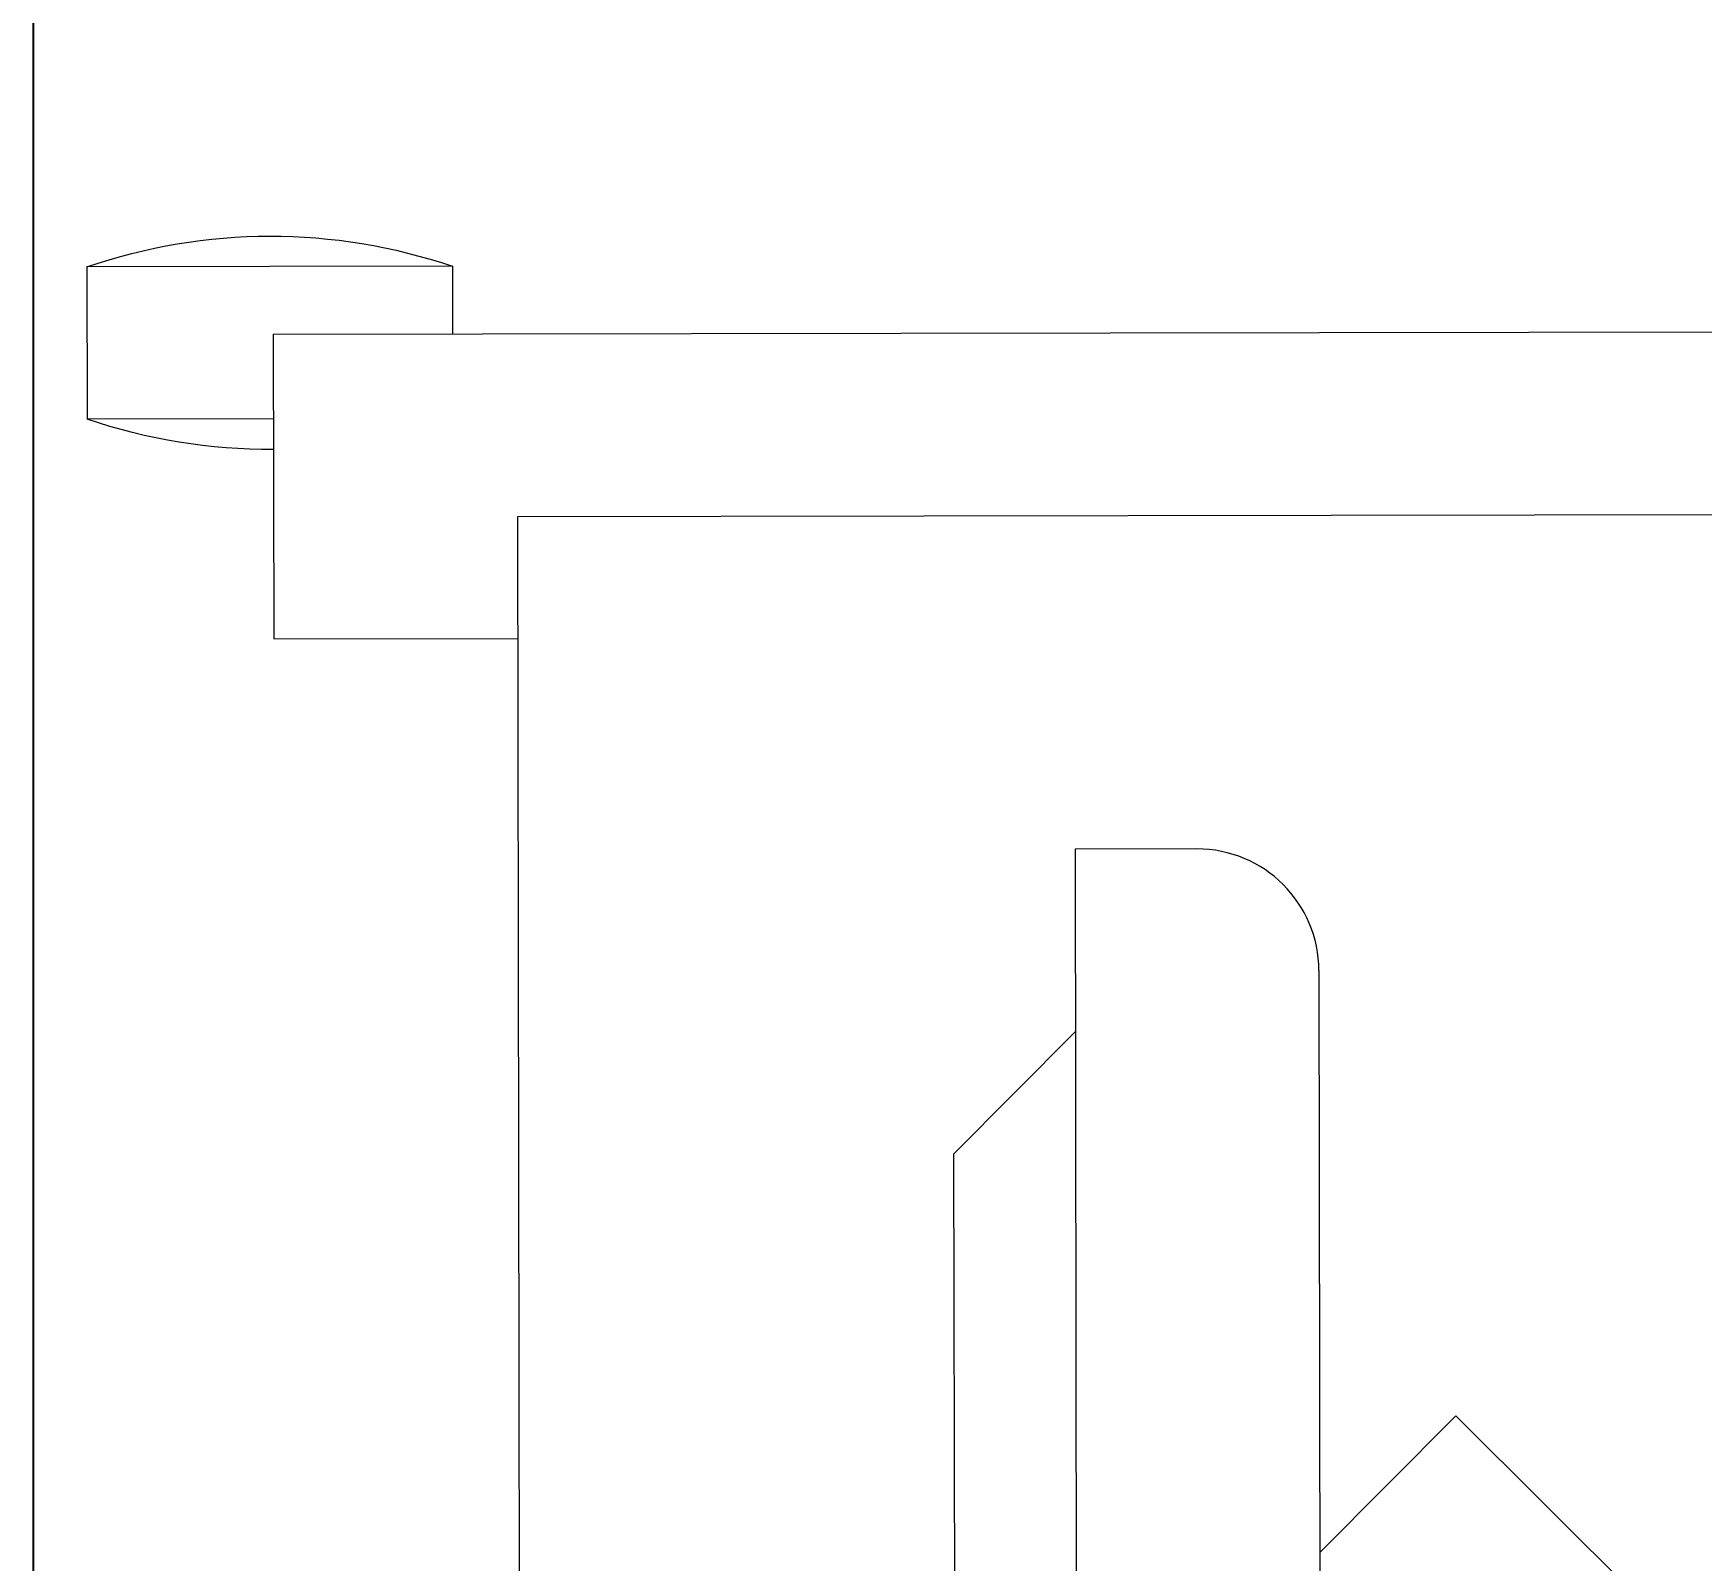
# Model space of a CAD drawing. Header units: inches. Extents: x -12418 to 183584, y -29325 to 19878.
# Drawn here: x 40997.1 to 41270.9, y -11345 to -11094.3 of the extents above; entities that cross this region are included whole.
import ezdxf

# ---------------------------------------------------------------- set-up
doc = ezdxf.new("R2010")
doc.units = ezdxf.units.IN
doc.header["$LTSCALE"] = 25
doc.header["$MEASUREMENT"] = 0
doc.linetypes.add('DASHDOT', pattern=[25.4, 12.7, -6.35, 0, -6.35])
for name, color, linetype, lineweight in [('00-Ground Floor$0$72_EGR_BASE_TEXT', 252, 'Continuous', 5), ('00-Ground Floor$0$LOADING', 253, 'Continuous', 5), ('00-Ground Floor$0$Walls', 251, 'Continuous', 5), ('E-LITE-CLNG-CNDT', 6, 'DASHDOT', 35)]:
    doc.layers.add(name, color=color, linetype=linetype, lineweight=lineweight)
doc.layers.add('00-Ground Floor$0$False Ceiling', color=251, linetype='Continuous')
doc.styles.add('00-Ground Floor$0$SIMPLEX', font='SIMPLEX.shx', dxfattribs={"height": 150})

# ---------------------------------------------------------------- blocks, each defined once
blk = doc.blocks.new('00-Ground Floor$0$workstation')
at = {"layer": '00-Ground Floor$0$LOADING'}
for p, q in [((2804.249, -1055.787, 0), (2804.35, -994.788, 0)), ((2813.402, -1050.332, 0), (2813.478, -1004.332, 0)), ((2817.405, -1048.338, 0), (2817.475, -1006.338, 0)), ((2811.41, -1045.328, 0), (2811.47, -1009.328, 0)), ((2811.41, -1045.328, 0), (2813.407, -1047.332, 0)), ((2815.402, -1050.335, 0), (2813.402, -1050.332, 0)), ((2800.244, -1058.781, 0), (2800.252, -1053.781, 0)), ((2800.252, -1053.781, 0), (2804.252, -1053.787, 0)), ((2854.249, -1055.87, 0), (2804.249, -1055.787, 0)), ((2797.185, -1059.887, 0), (2797.189, -1057.387, 0)), ((2800.246, -1057.392, 0), (2797.189, -1057.387, 0)), ((2800.244, -1058.781, 0), (2858.244, -1058.877, 0)), ((2803.185, -1059.897, 0), (2803.186, -1058.786, 0)), ((2803.185, -1059.897, 0), (2797.185, -1059.887, 0))]:
    blk.add_line(p, q, dxfattribs=at)
at = {"layer": '00-Ground Floor$0$LOADING', "extrusion": (1.65465e-10, -1.79463e-10, -1)}
for p in [(2823.196, -1037.503, 0), (2817.421, -1038.791, 0)]:
    blk.add_line(p, (2819.655, -1041.032, 0), dxfattribs=at)
at = {"layer": '00-Ground Floor$0$LOADING'}
for centre, start, end in [((2800.174, -1066.142, 0), 89.5485, 108.8298), ((2800.199, -1051.142, 0), 250.9805, 288.8298)]:
    blk.add_arc(centre, 9.25, start, end, dxfattribs=at)
at = {"layer": '00-Ground Floor$0$LOADING', "extrusion": (1.03527e-10, -9.97581e-11, -1)}
blk.add_ellipse((2815.405, -1048.335, 0), major_axis=(1.412, -1.417), ratio=1, start_param=5.497787, end_param=7.068583, dxfattribs=at)
blk = doc.blocks.new('00-Ground Floor$0$A$Ce9e1c4c3')
at = {"layer": '00-Ground Floor$0$False Ceiling', "color": 254}
blk.add_line((-59002.87, -12867.43, 0), (-59002.87, -8847.43, 0), dxfattribs=at)
blk = doc.blocks.new('00-Ground Floor')
at = {"layer": '00-Ground Floor$0$Walls'}
blk.add_line((40997.13, -8847.43, 0), (40997.13, -12867.43, 0), dxfattribs=at)
at = {"layer": '00-Ground Floor$0$False Ceiling', "color": 254}
blk.add_blockref('00-Ground Floor$0$A$Ce9e1c4c3', (100000, 0), dxfattribs=at)
at = {"layer": '00-Ground Floor$0$LOADING', "xscale": -10, "yscale": 10, "zscale": 10, "rotation": 180}
blk.add_blockref('00-Ground Floor$0$workstation', (13034.07, -21731.53, 0), dxfattribs=at)
at = {"layer": '00-Ground Floor$0$72_EGR_BASE_TEXT', "insert": (42613.49, -10910.19), "char_height": 150, "width": 3493.2205, "attachment_point": 2, "style": '00-Ground Floor$0$SIMPLEX'}
blk.add_mtext('PULMONARY CONSULTATION / EXAMINATION ROOM', dxfattribs=at)

msp = doc.modelspace()

# ---------------------------------------------------------------- block references
at = {"layer": 'E-LITE-CLNG-CNDT', "color": 1}
msp.add_blockref('00-Ground Floor', (0, 0), dxfattribs=at)

doc.saveas('drawing.dxf')
